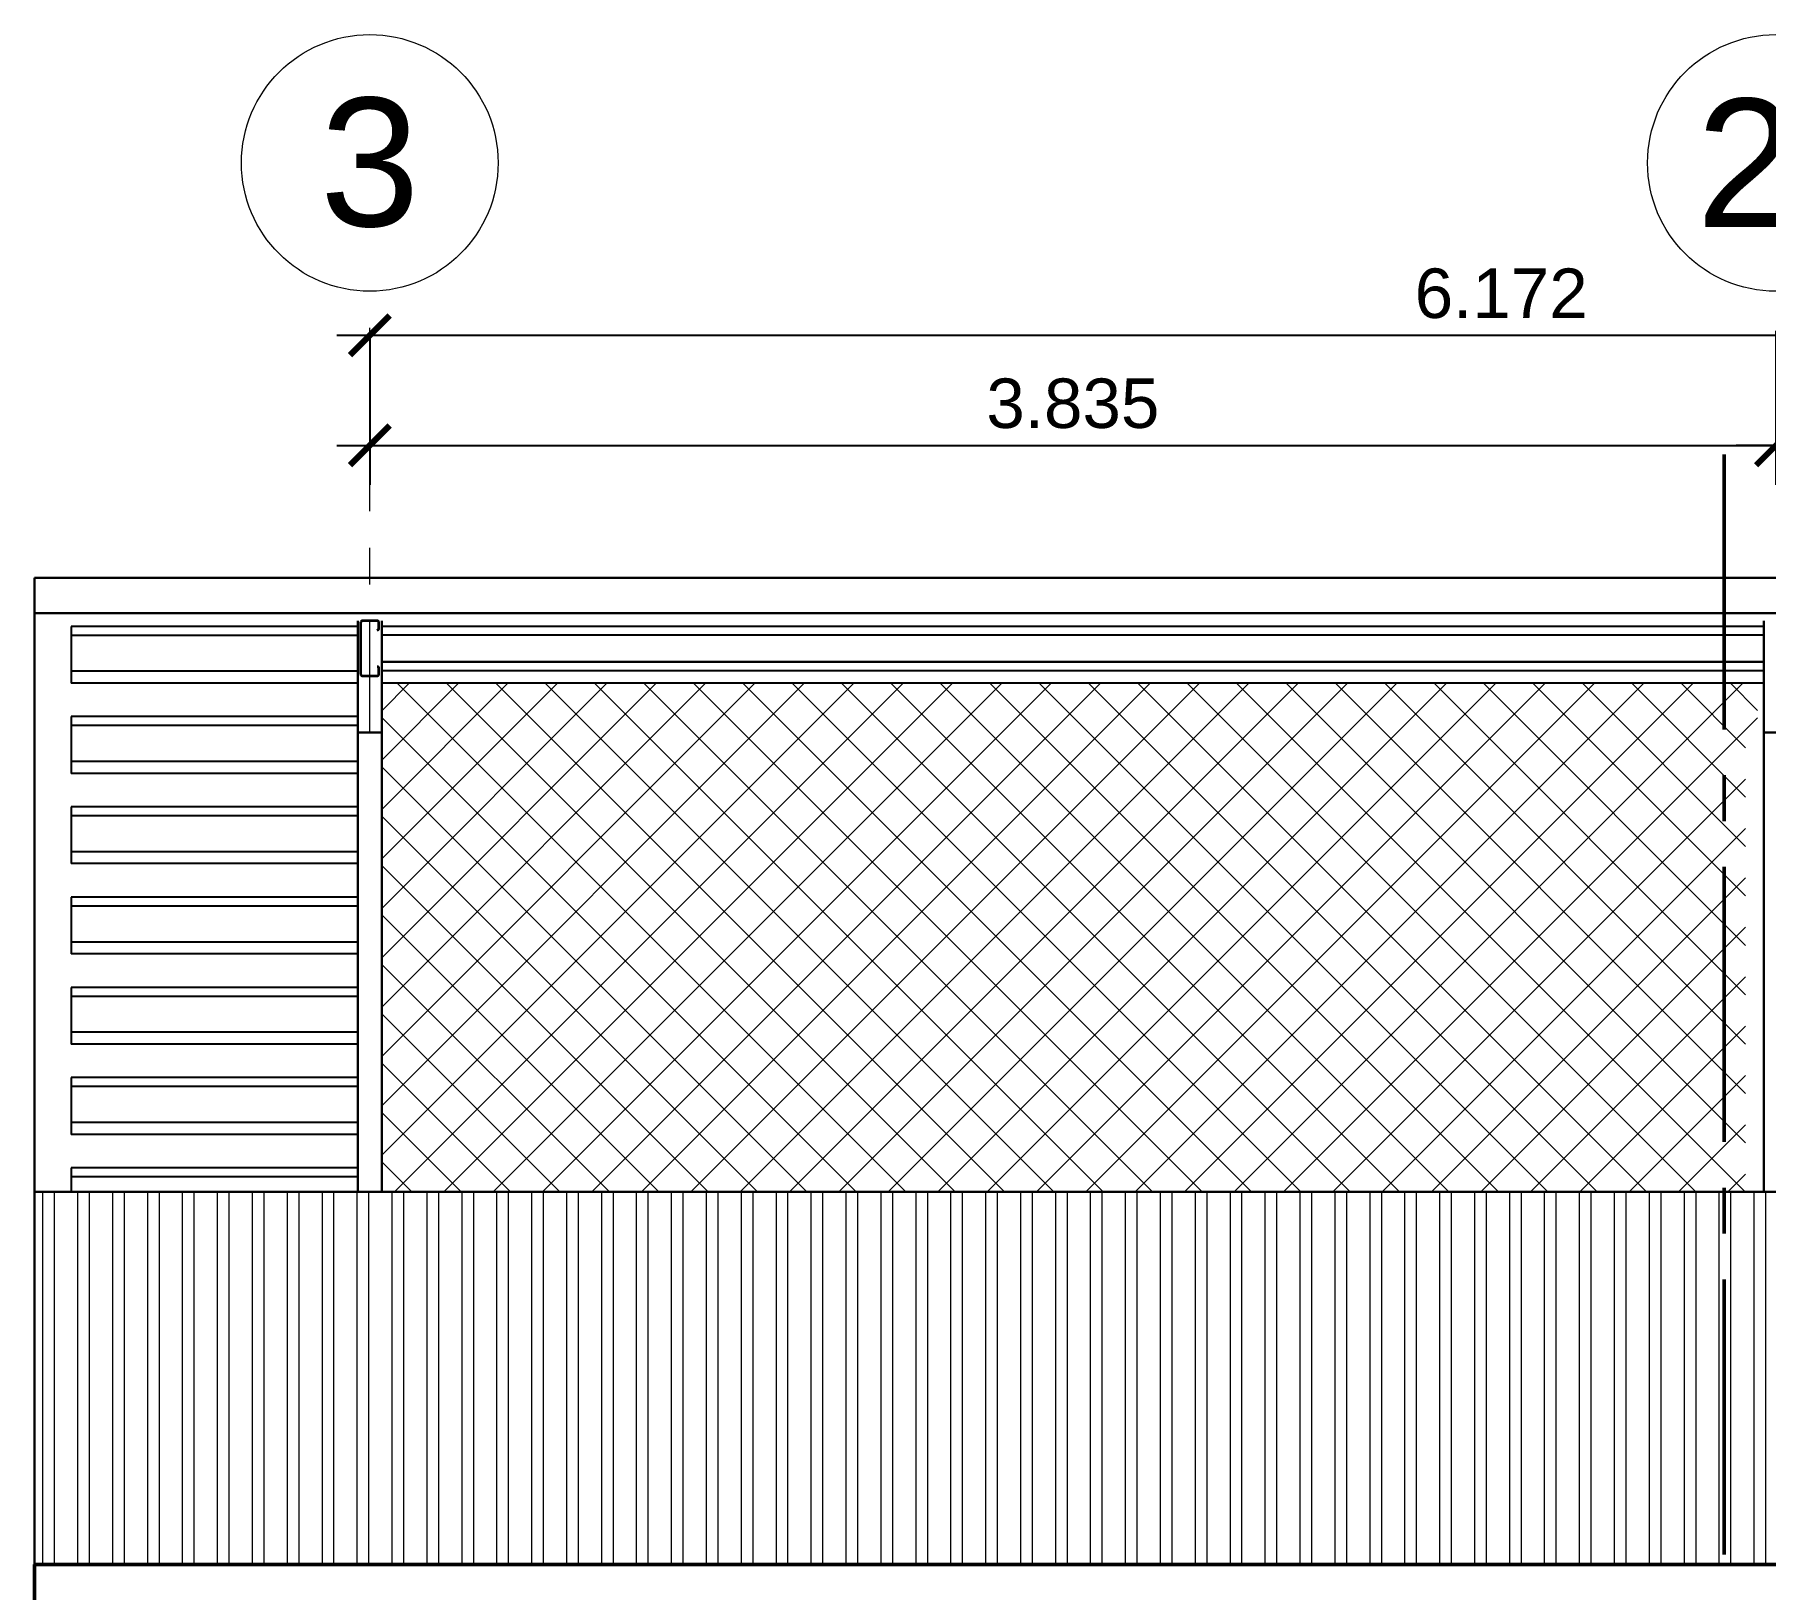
# Model space of a CAD drawing. Header units: millimetres. Extents: x 1147.5 to 1224.1, y 2097.1 to 2139.6.
# Drawn here: x 1148.692 to 1153.413, y 2123.037 to 2127.278 of the extents above; entities that cross this region are included whole.
import ezdxf

# ---------------------------------------------------------------- set-up
doc = ezdxf.new("R2010")
doc.units = ezdxf.units.MM
doc.linetypes.add('CENTRO2', pattern=[1.125, 0.75, -0.125, 0.125, -0.125])
for name, color, linetype, lineweight in [('1 ACHURADO', 9, 'Continuous', 5), ('1 Cotas', 5, 'Continuous', 9), ('1 EJES', 5, 'CENTRO2', 5), ('1 MUEBLES', 1, 'Continuous', 35), ('1 MUEBLES FIJOS', 1, 'Continuous', 30), ('1 PAREDES', 7, 'Continuous', 50), ('TEXTURAS', 9, 'Continuous', 15)]:
    doc.layers.add(name, color=color, linetype=linetype, lineweight=lineweight)
doc.styles.get("Standard").update_dxf_attribs({"font": 'arial.ttf'})
doc.dimstyles.new('DISTRIBUTIVA', dxfattribs={"dimscale": 0.9, "dimtxt": 0.15, "dimasz": 0.12, "dimexe": 0.12, "dimexo": 0.12, "dimgap": 0.05, "dimtad": 1, "dimdec": 3, "dimzin": 4, "dimdsep": 46, "dimtxsty": 'Standard', "dimblk": 'ARCHTICK', "dimcen": 0.12, "dimdle": 0.1, "dimclrd": 256, "dimclre": 256, "dimclrt": 256, "dimadec": 0, "dimazin": 0, "dimtfac": 1, "dimtdec": 3, "dimtix": 1, "dimtmove": 0, "dimatfit": 0, "dimfxl": 1, "dimtolj": 1, "dimtzin": 0, "dimarcsym": 0})

# ---------------------------------------------------------------- blocks, each defined once
blk = doc.blocks.new('_ArchTick')
at = {"color": 0, "linetype": 'ByBlock', "const_width": 0.15}
blk.add_lwpolyline([(-0.5, -0.5), (0.5, 0.5)], dxfattribs=at)
blk = doc.blocks.new('*D31')
at = {"layer": '1 Cotas', "lineweight": -2, "transparency": 16777216}
for p, q in [((1153.4415, 2126.47), (1153.4415, 2126.0496)), ((1153.7781, 2126.47), (1153.7781, 2126.0496)), ((1153.4415, 2126.1576), (1153.3335, 2126.1576)), ((1153.7781, 2126.1576), (1153.4415, 2126.1576)), ((1153.7781, 2126.1576), (1153.8861, 2126.1576))]:
    blk.add_line(p, q, dxfattribs=at)
at = {"layer": 'Defpoints', "color": 0, "transparency": 16777216}
for p in [(1153.4415, 2126.578), (1153.7781, 2126.578), (1153.4415, 2126.1576)]:
    blk.add_point(p, dxfattribs=at)
at = {"layer": '1 Cotas', "lineweight": -2, "transparency": 16777216, "xscale": 0.108, "yscale": 0.108, "zscale": 0.108}
blk.add_blockref('_ArchTick', (1153.4415, 2126.1576), dxfattribs=at)
at = {"layer": '1 Cotas', "lineweight": -2, "transparency": 16777216, "xscale": 0.108, "yscale": 0.108, "zscale": 0.108, "rotation": 180}
blk.add_blockref('_ArchTick', (1153.7781, 2126.1576), dxfattribs=at)
at = {"layer": '1 Cotas', "transparency": 16777216, "insert": (1153.6098, 2126.2716), "char_height": 0.135, "attachment_point": 5}
blk.add_mtext('\\A1;.337', dxfattribs=at)
blk = doc.blocks.new('*D32')
at = {"layer": '1 Cotas', "lineweight": -2, "transparency": 16777216}
for p, q in [((1155.8681, 2126.4576), (1149.5165, 2126.4576)), ((1149.6065, 2126.47), (1149.6065, 2126.3496)), ((1155.7781, 2126.47), (1155.7781, 2126.3496))]:
    blk.add_line(p, q, dxfattribs=at)
at = {"layer": 'Defpoints', "color": 0, "transparency": 16777216}
for p in [(1149.6065, 2126.578), (1155.7781, 2126.578), (1149.6065, 2126.4576)]:
    blk.add_point(p, dxfattribs=at)
at = {"layer": '1 Cotas', "lineweight": -2, "transparency": 16777216, "xscale": 0.108, "yscale": 0.108, "zscale": 0.108, "rotation": 180}
blk.add_blockref('_ArchTick', (1149.6065, 2126.4576), dxfattribs=at)
at = {"layer": '1 Cotas', "lineweight": -2, "transparency": 16777216, "xscale": 0.108, "yscale": 0.108, "zscale": 0.108}
blk.add_blockref('_ArchTick', (1155.7781, 2126.4576), dxfattribs=at)
at = {"layer": '1 Cotas', "transparency": 16777216, "insert": (1152.6923, 2126.5716), "char_height": 0.135, "attachment_point": 5}
blk.add_mtext('\\A1;6.172', dxfattribs=at)
blk = doc.blocks.new('*D33')
at = {"layer": '1 Cotas', "lineweight": -2, "transparency": 16777216}
for p, q in [((1149.6065, 2126.47), (1149.6065, 2126.0496)), ((1153.4415, 2126.47), (1153.4415, 2126.0496)), ((1149.5165, 2126.1576), (1153.5315, 2126.1576))]:
    blk.add_line(p, q, dxfattribs=at)
at = {"layer": 'Defpoints', "color": 0, "transparency": 16777216}
for p in [(1149.6065, 2126.578), (1153.4415, 2126.578), (1153.4415, 2126.1576)]:
    blk.add_point(p, dxfattribs=at)
at = {"layer": '1 Cotas', "lineweight": -2, "transparency": 16777216, "xscale": 0.108, "yscale": 0.108, "zscale": 0.108, "rotation": 180}
blk.add_blockref('_ArchTick', (1149.6065, 2126.1576), dxfattribs=at)
at = {"layer": '1 Cotas', "lineweight": -2, "transparency": 16777216, "xscale": 0.108, "yscale": 0.108, "zscale": 0.108}
blk.add_blockref('_ArchTick', (1153.4415, 2126.1576), dxfattribs=at)
at = {"layer": '1 Cotas', "transparency": 16777216, "insert": (1151.524, 2126.2716), "char_height": 0.135, "attachment_point": 5}
blk.add_mtext('\\A1;3.835', dxfattribs=at)

msp = doc.modelspace()

# ---------------------------------------------------------------- hatches: boundary and pattern name
at = {"layer": '1 ACHURADO'}
h = msp.add_hatch(dxfattribs=at)
h.set_pattern_fill('NET', color=256, scale=0.03, angle=45)
h.paths.add_polyline_path([(1153.3915, 2125.5086), (1149.639, 2125.5086), (1149.639, 2124.1212), (1153.359, 2124.1212), (1153.359, 2125.3747), (1153.3915, 2125.3747)])
at = {"layer": 'TEXTURAS'}
h = msp.add_hatch(dxfattribs=at)
h.set_pattern_fill('ANSI32', color=256, scale=0.01, angle=45)
h.set_pattern_definition([(90, (0, -0.4), (-0.09525, 7e-18), []), (90, (0.03175, -0.36825), (-0.09525, 7e-18), [])])
h.paths.add_polyline_path([(1156.6923, 2124.2703), (1153.474, 2124.2703), (1153.474, 2124.1212), (1148.6923, 2124.1212), (1148.6923, 2123.1047), (1156.6923, 2123.1047)])

# ---------------------------------------------------------------- linework, layer by layer
for p, q in [((1149.574, 2125.6639), (1148.7923, 2125.6639)), ((1148.7923, 2125.6639), (1148.7923, 2125.5089)), ((1149.574, 2125.6393), (1148.7923, 2125.6393)), ((1153.409, 2125.6639), (1149.639, 2125.6639)), ((1153.409, 2125.6397), (1149.639, 2125.6397)), ((1149.574, 2125.5413), (1148.7923, 2125.5413)), ((1153.409, 2125.543), (1149.639, 2125.543)), ((1149.574, 2125.5089), (1148.7923, 2125.5089)), ((1153.409, 2125.5086), (1149.639, 2125.5086)), ((1148.7923, 2125.418), (1148.7923, 2125.263)), ((1149.574, 2125.418), (1148.7923, 2125.418)), ((1149.574, 2125.3935), (1148.7923, 2125.3935)), ((1149.574, 2125.2954), (1148.7923, 2125.2954)), ((1149.574, 2125.263), (1148.7923, 2125.263)), ((1148.7923, 2125.1718), (1148.7923, 2125.0168)), ((1149.574, 2125.1718), (1148.7923, 2125.1718)), ((1149.574, 2125.1472), (1148.7923, 2125.1472)), ((1149.574, 2125.0492), (1148.7923, 2125.0492)), ((1149.574, 2125.0168), (1148.7923, 2125.0168)), ((1148.7923, 2124.9255), (1148.7923, 2124.7706)), ((1149.574, 2124.9255), (1148.7923, 2124.9255)), ((1148.7923, 2124.9255), (1148.7923, 2124.7706)), ((1149.574, 2124.9255), (1148.7923, 2124.9255)), ((1149.574, 2124.901), (1148.7923, 2124.901)), ((1149.574, 2124.901), (1148.7923, 2124.901)), ((1149.574, 2124.8029), (1148.7923, 2124.8029)), ((1149.574, 2124.8029), (1148.7923, 2124.8029)), ((1149.574, 2124.7706), (1148.7923, 2124.7706)), ((1149.574, 2124.7706), (1148.7923, 2124.7706)), ((1148.7923, 2124.6793), (1148.7923, 2124.5243)), ((1149.574, 2124.6793), (1148.7923, 2124.6793)), ((1149.574, 2124.6547), (1148.7923, 2124.6547)), ((1149.574, 2124.5567), (1148.7923, 2124.5567)), ((1149.574, 2124.5243), (1148.7923, 2124.5243)), ((1148.7923, 2124.433), (1148.7923, 2124.2781)), ((1149.574, 2124.433), (1148.7923, 2124.433)), ((1149.574, 2124.4085), (1148.7923, 2124.4085)), ((1149.574, 2124.3104), (1148.7923, 2124.3104)), ((1149.574, 2124.2781), (1148.7923, 2124.2781)), ((1148.7923, 2124.1868), (1148.7923, 2124.1212)), ((1149.574, 2124.1868), (1148.7923, 2124.1868)), ((1149.574, 2124.1623), (1148.7923, 2124.1623))]:
    msp.add_line(p, q)
at = {"layer": '1 EJES', "ltscale": 0.4}
msp.add_line((1149.6065, 2125.378), (1149.6065, 2126.578), dxfattribs=at)
at = {"layer": '1 EJES', "linetype": 'Continuous', "ltscale": 0.4}
for centre in [(1149.6065, 2126.928), (1153.4415, 2126.928)]:
    msp.add_circle(centre, 0.35, dxfattribs=at)
at = {"layer": '1 MUEBLES'}
msp.add_lwpolyline([(1149.6265, 2125.654, 0.414214), (1149.6315, 2125.659), (1149.6315, 2125.674, 0.414214), (1149.6265, 2125.679), (1149.5865, 2125.679, 0.414214), (1149.5815, 2125.674), (1149.5815, 2125.534, 0.414214), (1149.5865, 2125.529), (1149.6265, 2125.529, 0.414214), (1149.6315, 2125.534), (1149.6315, 2125.549, 0.414214), (1149.6265, 2125.554)], format="xyb", dxfattribs=at)
at = {"layer": '1 MUEBLES FIJOS'}
for p, q in [((1154.6923, 2125.7967), (1148.6923, 2125.7967)), ((1148.6923, 2124.1212), (1148.6923, 2125.7967)), ((1154.6923, 2125.7), (1148.6923, 2125.7)), ((1149.574, 2125.679), (1149.574, 2124.1212)), ((1149.639, 2125.679), (1149.639, 2124.1212)), ((1153.409, 2125.679), (1153.409, 2124.1212)), ((1153.409, 2125.567), (1149.639, 2125.567)), ((1149.639, 2125.3747), (1149.574, 2125.3747)), ((1153.409, 2125.3747), (1153.474, 2125.3747)), ((1148.6923, 2124.1212), (1148.6923, 2123.1047)), ((1153.474, 2124.1212), (1148.6923, 2124.1212))]:
    msp.add_line(p, q, dxfattribs=at)
at = {"layer": '1 PAREDES', "linetype": 'CENTRO2'}
msp.add_line((1153.3004, 2126.1328), (1153.3004, 2123.0718), dxfattribs=at)
at = {"layer": '1 PAREDES'}
for p, q in [((1156.6923, 2123.1047), (1148.6923, 2123.1047)), ((1148.6923, 2123.1047), (1148.6923, 2123.0027))]:
    msp.add_line(p, q, dxfattribs=at)

# ---------------------------------------------------------------- texts
at = {"layer": '1 PAREDES', "char_height": 0.35, "attachment_point": 5}
for s, insert in [('3', (1149.6065, 2126.928)), ('2´', (1153.4415, 2126.928))]:
    msp.add_mtext_dynamic_manual_height_columns(s, width=0.34291, gutter_width=12.5, heights=[0], dxfattribs=dict(at, insert=insert))

# ---------------------------------------------------------------- dimensions: what is measured, and where the dimension line sits
at = {"layer": '1 Cotas'}
for base, p1, p2, picture, middle in [((1149.6065, 2126.4576), (1155.7781, 2126.578), (1149.6065, 2126.578), '*D32', (1152.6923, 2126.5716)), ((1153.4415, 2126.1576), (1149.6065, 2126.578), (1153.4415, 2126.578), '*D33', (1151.524, 2126.2716)), ((1153.4415, 2126.1576), (1153.7781, 2126.578), (1153.4415, 2126.578), '*D31', (1153.6098, 2126.2716))]:
    dim = msp.add_linear_dim(base=base, p1=p1, p2=p2, angle=180, dimstyle='DISTRIBUTIVA', dxfattribs=at)
    dim.commit()
    dim.dimension.update_dxf_attribs({"geometry": picture, "text_midpoint": middle})

doc.saveas('drawing.dxf')
